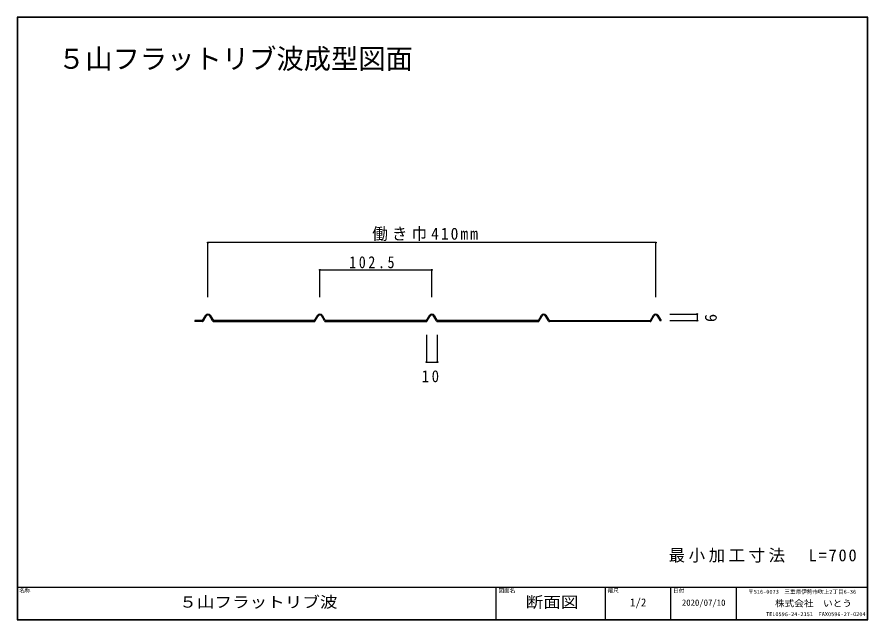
# Model space of a CAD drawing. Units: millimetres, scale not verified, with parts at other scales. Extents: x -381 to 398, y -274 to 278.
import ezdxf
from ezdxf.enums import TextEntityAlignment as Align

# ---------------------------------------------------------------- set-up
doc = ezdxf.new("R2010")
doc.units = ezdxf.units.MM
doc.header["$LTSCALE"] = 2
doc.header["$PDMODE"] = 32
doc.header["$PDSIZE"] = 1
doc.layers.add('0-0', color=7, linetype='Continuous')
doc.layers.add('8-0', color=7, linetype='Continuous')
doc.styles.add('ＭＳ ゴシック', font='')
doc.styles.get('ＭＳ ゴシック').set_extended_font_data('MS Gothic')

msp = doc.modelspace()

# ---------------------------------------------------------------- linework, layer by layer
at = {"layer": '0-0'}
for p, q in [((204.03, 71.438), (-205.97, 71.438)), ((-205.97, 21.438), (-205.97, 71.438)), ((204.03, 21.438), (204.03, 71.438)), ((-103.47, 46.438), (-0.97, 46.438)), ((-103.47, 21.438), (-103.47, 46.438)), ((-0.97, 21.438), (-0.97, 46.438)), ((-210.912, 0.083), (-207.97, 4.985)), ((-210.226, -0.329), (-207.284, 4.574)), ((-201.714, -0.329), (-204.656, 4.574)), ((-203.97, 4.985), (-201.028, 0.083)), ((-108.411, 0.083), (-105.47, 4.985)), ((-107.726, -0.329), (-104.784, 4.574)), ((-99.214, -0.329), (-102.156, 4.574)), ((-101.47, 4.985), (-98.528, 0.083)), ((-5.911, 0.083), (-2.97, 4.985)), ((-5.226, -0.329), (-2.284, 4.574)), ((3.286, -0.329), (0.344, 4.574)), ((1.03, 4.985), (3.972, 0.083)), ((96.588, 0.083), (99.53, 4.985)), ((97.274, -0.329), (100.216, 4.574)), ((105.786, -0.329), (102.844, 4.574)), ((103.53, 4.985), (106.472, 0.083)), ((199.089, 0.083), (202.03, 4.985)), ((199.774, -0.329), (202.716, 4.574)), ((208.286, -0.329), (205.344, 4.574)), ((206.03, 4.985), (208.972, 0.083)), ((208.286, -0.329), (208.972, 0.083)), ((217.043, 5.985), (242.043, 5.985)), ((242.043, 5.985), (242.043, -0.014)), ((-217.917, -0.014), (-217.917, -0.815)), ((-211.083, -0.014), (-217.917, -0.014)), ((-211.083, -0.815), (-217.917, -0.815)), ((-108.583, -0.014), (-200.857, -0.014)), ((-200.857, -0.815), (-108.583, -0.815)), ((-6.083, -0.014), (-98.357, -0.014)), ((-98.357, -0.815), (-6.083, -0.815)), ((96.417, -0.014), (4.143, -0.014)), ((4.143, -0.815), (96.417, -0.815)), ((106.643, -0.014), (198.917, -0.014)), ((198.917, -0.815), (106.643, -0.815)), ((217.043, -0.014), (242.043, -0.014)), ((-5.97, -12.964), (-5.97, -37.964)), ((4.03, -12.964), (4.03, -37.964)), ((-5.97, -37.964), (4.03, -37.964))]:
    msp.add_line(p, q, dxfattribs=at)
for centre, radius, start, end in [((-211.083, 0.185), 0.2, 270, 329.03616), ((-205.97, 3.485), 2.5, 36.86981, 143.12994), ((-205.97, 3.485), 1.7, 36.86981, 143.12994), ((-200.857, 0.185), 0.2, 210.96408, 270), ((-108.583, 0.185), 0.2, 270, 329.03616), ((-103.47, 3.485), 2.5, 36.86981, 143.12994), ((-103.47, 3.485), 1.7, 36.86981, 143.12994), ((-98.357, 0.185), 0.2, 210.96408, 270), ((-6.083, 0.185), 0.2, 270, 329.03616), ((-0.97, 3.485), 2.5, 36.86981, 143.12994), ((-0.97, 3.485), 1.7, 36.86981, 143.12994), ((4.143, 0.185), 0.2, 210.96408, 270), ((96.417, 0.185), 0.2, 270, 329.03616), ((101.53, 3.485), 2.5, 36.86981, 143.12994), ((101.53, 3.485), 1.7, 36.86981, 143.12994), ((106.643, 0.185), 0.2, 210.96408, 270), ((198.917, 0.185), 0.2, 270, 329.03616), ((204.03, 3.485), 2.5, 36.86981, 143.12994), ((204.03, 3.485), 1.7, 36.86981, 143.12994), ((-211.083, 0.185), 1, 270, 329.03616), ((-200.857, 0.185), 1, 210.96408, 270), ((-108.583, 0.185), 1, 270, 329.03616), ((-98.357, 0.185), 1, 210.96408, 270), ((-6.083, 0.185), 1, 270, 329.03616), ((4.143, 0.185), 1, 210.96408, 270), ((96.417, 0.185), 1, 270, 329.03616), ((106.643, 0.185), 1, 210.96408, 270), ((198.917, 0.185), 1, 270, 329.03616)]:
    msp.add_arc(centre, radius, start, end, dxfattribs=at)
for p in [(-205.97, 71.438), (204.03, 71.438), (-103.47, 46.438), (-0.97, 46.438), (242.043, 5.985), (242.043, -0.014), (-5.97, -37.964), (4.03, -37.964)]:
    msp.add_point(p, dxfattribs=at)
at = {"layer": '8-0'}
for p, q in [((-380.824, 278.013), (-380.824, -274.139)), ((398.354, 278.013), (-380.824, 278.013)), ((-380.624, 277.813), (-380.624, -273.939)), ((398.154, 277.813), (-380.624, 277.813)), ((398.154, -273.939), (398.154, 277.813)), ((398.354, -274.139), (398.354, 278.013)), ((-380.424, -244.139), (397.954, -244.139)), ((57.954, -273.739), (57.954, -244.139)), ((157.954, -273.739), (157.954, -244.139)), ((217.954, -273.739), (217.954, -244.139)), ((277.954, -273.739), (277.954, -244.139)), ((-380.824, -274.139), (398.354, -274.139)), ((-380.624, -273.939), (398.154, -273.939)), ((-380.424, -273.739), (397.954, -273.739))]:
    msp.add_line(p, q, dxfattribs=at)
msp.add_lwpolyline([(397.954, -273.739), (397.954, 277.613), (-380.424, 277.613), (-380.424, -273.739)], dxfattribs=at)

# ---------------------------------------------------------------- texts
at = {"layer": '0-0', "style": 'ＭＳ ゴシック'}
for s, height, p in [('５山フラットリブ波成型図面', 18.33, (-343.324, 225.113)), ('1/2', 7.331, (180.454, -263.939)), ('2020/07/10', 5.865, (227.954, -262.939))]:
    msp.add_text(s, height=height, dxfattribs=at).set_placement(p, align=Align.BOTTOM_LEFT)
msp.add_text('6', height=11, rotation=90, dxfattribs=at).set_placement((263.168, -1.327), align=Align.BOTTOM_LEFT)
at = {"layer": '0-0', "char_height": 11, "attachment_point": 7, "style": 'ＭＳ ゴシック'}
for s, insert in [('\\T1.26;\\W0.95;働き巾410mm', (-55.595, 72.813)), ('\\T1.38;\\W0.85;102.5', (-76.657, 47.813)), ('\\T1.36;\\W0.9;10', (-10.314, -56.589)), ('\\T1.22;最小加工寸法\u3000L=700', (215.854, -221.639))]:
    msp.add_mtext(s, dxfattribs=dict(at, insert=insert))
at = {"layer": '8-0', "style": 'ＭＳ ゴシック'}
for s, p in [('名称', (-378.824, -250.139)), ('図面名', (59.954, -250.139)), ('縮尺', (159.954, -250.139)), ('日付', (219.954, -250.139)), ('〒516-0073\u3000三重県伊勢市吹上2丁目6-36', (288.629, -251.231)), ('TEL0596-24-2151\u3000FAX0596-27-0204', (304.977, -271.715))]:
    msp.add_text(s, height=3.666, dxfattribs=at).set_placement(p, align=Align.BOTTOM_LEFT)
for s, height, width, p in [('５山フラットリブ波', 10.26, 1.15, (-232.235, -265.939)), ('断面図', 10.26, 1.15, (84.954, -265.939)), ('株式会社\u3000いとう', 5.865, 1.1, (313.227, -263.637))]:
    msp.add_text(s, height=height, dxfattribs=dict(at, width=width)).set_placement(p, align=Align.BOTTOM_LEFT)

doc.saveas('drawing.dxf')
